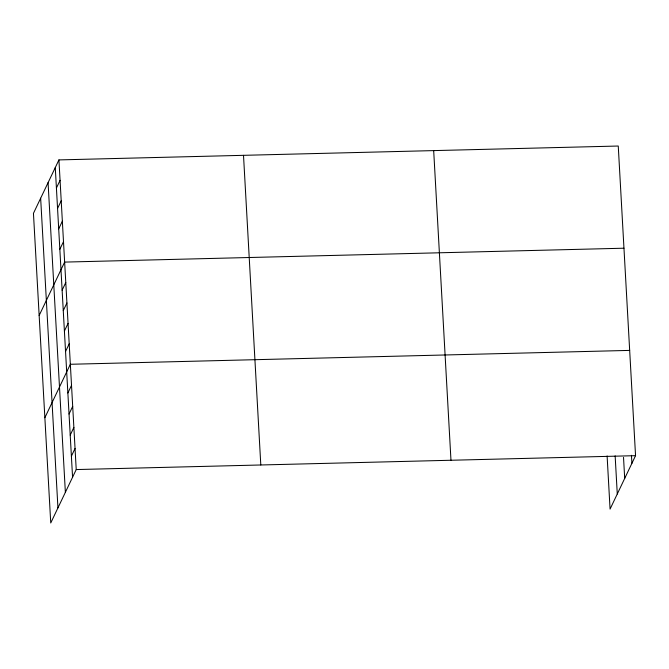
<?xml version="1.0" encoding="UTF-8"?>
<svg xmlns="http://www.w3.org/2000/svg" width="669" height="669" viewBox="0 0 669 669"><rect width="100%" height="100%" fill="white"/><g stroke="black" fill="none" stroke-linecap="round" stroke-linejoin="round"><path stroke-width="1" d="M58.931 159.908L33.45 213.327L50.744 522.974L76.224 469.563L58.931 159.908L618.256 146.026L635.55 455.673L610.069 509.092L607.109 455.949M56.422 187.997L60.068 180.346M57.559 208.435L61.214 200.784M58.705 228.873L62.351 221.222M59.842 249.311L63.488 241.66M39.153 315.509L64.634 262.097L623.96 248.207M62.125 290.179L65.771 282.535M63.271 310.617L66.917 302.973M64.408 331.055L68.054 323.411M65.554 351.493L69.2 343.841M44.865 417.699L70.337 364.279L629.671 350.397M67.87 392.987L71.516 385.336M69.041 414.044L72.695 406.392M70.22 435.101L73.866 427.449M71.399 456.158L75.045 448.506M76.224 469.563L635.55 455.673M631.452 455.305L631.904 463.324M623.525 457.37L624.695 478.427M615.146 455.882L617.278 493.99M433.679 150.609L450.973 460.255M243.508 155.325L260.801 464.98M55.276 167.559L72.57 477.214M48.076 182.662L65.37 492.317M40.65 198.225L57.944 507.871"/></g></svg>
